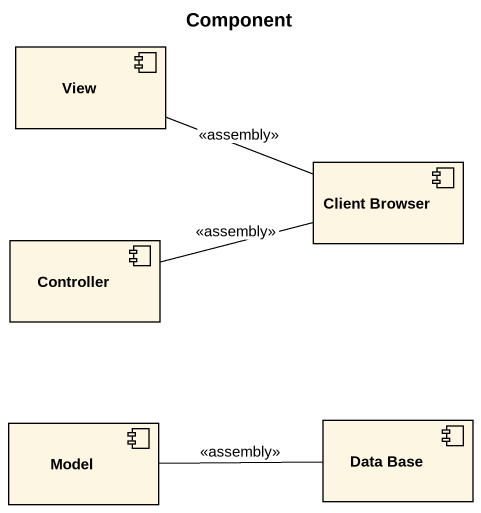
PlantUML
@startuml
title Component
component View
component "Client Browser" as Client_Browser
component Controller
component Model
component "Data Base" as Data_Base
View -right- Client_Browser : <<assembly>>
Controller -right- Client_Browser : <<assembly>>
Model -right- Data_Base : <<assembly>>
@enduml
